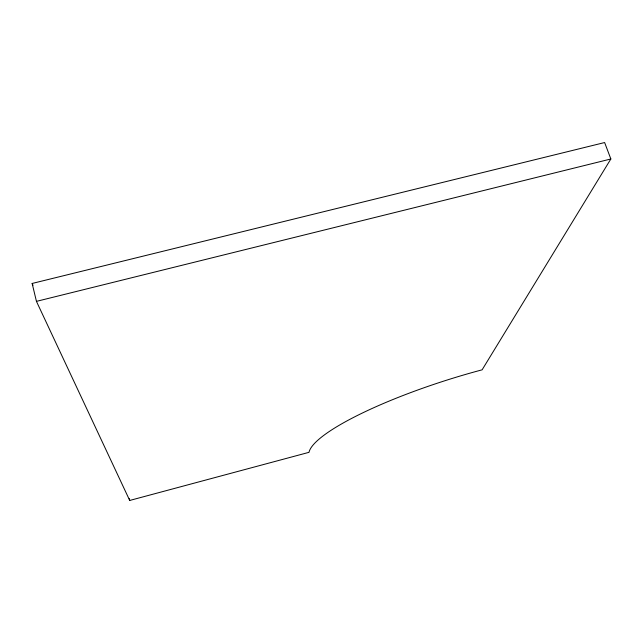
<?xml version="1.0" encoding="UTF-8"?>
<svg xmlns="http://www.w3.org/2000/svg" width="643" height="643" viewBox="0 0 643 643"><rect width="100%" height="100%" fill="white"/><g stroke="black" fill="none" stroke-linecap="round" stroke-linejoin="round"><path stroke-width="0.96" d="M610.85 158.982L482.105 369.829A154.489 30.559 -17.6 0 0 309.018 452.326L129.709 500.455L36.442 301.366L32.15 283.459L604.629 142.545L610.85 158.982L36.442 301.366M32.15 283.459L32.986 285.275M129.235 498.55L129.709 500.455"/></g></svg>
